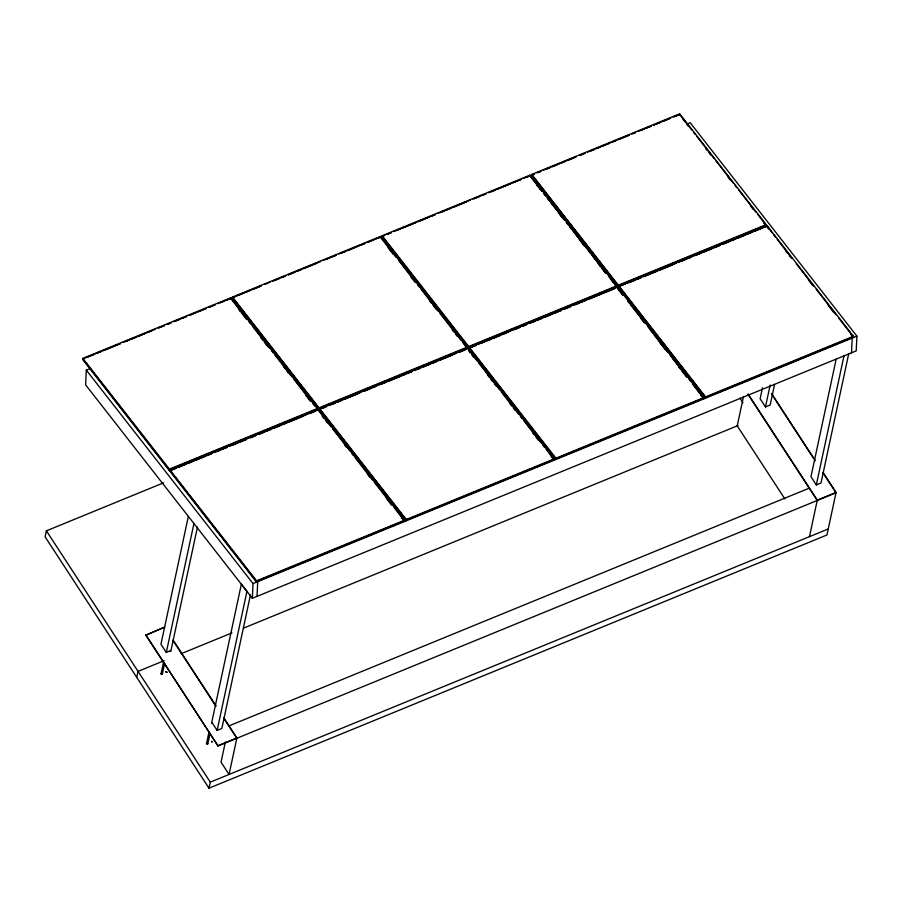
<?xml version="1.0" encoding="UTF-8"?>
<svg xmlns="http://www.w3.org/2000/svg" width="902" height="902" viewBox="0 0 902 902"><rect width="100%" height="100%" fill="white"/><g stroke="black" fill="none" stroke-linecap="round" stroke-linejoin="round"><path stroke-width="1.35" d="M82.837 358.365L82.781 359.661L169.317 470.461L317.211 409.869L317.267 408.561L230.732 297.773L82.837 358.365L169.384 469.153L169.317 470.461M89.839 368.692L86.31 370.136L85.622 384.861L252.346 598.297L856.212 350.878L856.9 336.153L690.188 122.717L686.67 124.16M170.072 470.032L170.004 471.34L256.551 582.128L256.608 580.82L170.072 470.032L317.955 409.44L404.502 520.228L404.434 521.536L402.709 519.315M230.664 299.069L230.732 297.773M232.49 297.051L232.423 298.348L318.97 409.147L466.853 348.555L466.92 347.247L380.373 236.459L232.49 297.051L319.026 407.839L318.97 409.147M252.346 598.297L253.022 583.571L86.31 370.136M257.036 596.369L257.724 581.643M317.955 409.44L330.91 426.635M319.714 408.719L319.658 410.027L406.193 520.815L406.261 519.507L319.714 408.719L467.608 348.127L554.144 458.915L554.087 460.223L552.351 458.002M380.317 237.756L380.373 236.459M382.132 235.738L382.076 237.034L468.612 347.834L468.679 346.526L382.132 235.738L530.026 175.135L616.562 285.934L616.506 287.231L469.908 347.293M467.608 348.127L477.09 360.89M469.367 347.405L469.299 348.713L555.846 459.501L555.903 458.193L469.367 347.405L617.25 286.813L703.797 397.602L703.729 398.909L701.136 395.583M529.959 176.442L530.026 175.135M531.785 174.413L531.729 175.721L618.265 286.509L766.148 225.917L766.215 224.621L679.668 113.821L531.785 174.413L618.321 285.212L618.265 286.509M617.25 286.813L623.282 295.146M619.009 286.092L618.952 287.388L705.488 398.188L705.556 396.88L619.009 286.092L766.903 225.5L853.439 336.288L853.382 337.596L850.778 334.27M679.612 115.129L679.668 113.821M772.067 232.727L766.903 225.5M851.522 352.795L852.21 338.07M163.589 661.865L161.018 673.873L161.514 674.459L162.349 674.121L164.604 663.568M162.349 674.121L161.041 673.738M209.072 731.612L206.502 743.631L207.009 744.206L207.832 743.868L210.098 733.315M207.832 743.868L206.535 743.485M163.533 482.841L46.397 530.838L45.1 536.859L208.993 788.179L826.954 534.987L836.075 492.413L823.019 472.377M136.754 677.391L138.04 671.37L164.119 660.681M145.797 635.2L164.66 627.127L145.797 635.2L218.047 745.977L835.996 492.785M188.36 516.372L160.951 644.242L166.295 652.45L170.997 650.522L197.459 527.084M166.295 652.45L193.941 523.521M217.134 730.406L246.945 591.385L241.364 584.214L211.79 722.198L217.134 730.406L221.836 728.478L250.452 594.959M208.993 788.179L210.29 782.147L46.397 530.838M218.047 745.977L145.876 634.816M225.353 742.053L221.035 762.145L229.063 774.457L236.899 737.904L223.831 717.868M743.541 396.395L737.216 425.868L784.875 498.941M762.483 387.747L760.127 398.752L765.471 406.949L770.173 405.032L774.581 384.455M765.471 406.949L770.184 385.007M836.154 359.21L810.966 476.707L816.321 484.904L821.012 482.987L848.748 353.595M816.321 484.904L844.058 355.523M809.466 536.645L817.302 500.103L748.13 394.039M212.184 723.009L211.53 723.111M211.542 741.241L211.699 742.29L212.466 741.512M84.111 358.41L120.44 343.527M123.033 342.467L155.46 329.174M158.053 328.114L164.536 325.453M167.141 324.393L171.03 322.792M173.624 321.732L186.59 316.422M189.195 315.362L206.051 308.45M208.644 307.379L215.138 304.729M217.732 303.658L230.698 298.348L247.137 319.545M261.005 285.934L232.457 297.626L319.004 408.414L466.886 347.822M264.895 284.344L270.081 282.213M272.675 281.153L285.652 275.832M288.245 274.772L320.672 261.479M323.266 260.419L336.243 255.108M338.836 254.037L355.704 247.137M359.594 245.536L364.78 243.416M367.373 242.345L380.351 237.034L395.922 257.126M384.703 235.253L382.11 236.313L468.645 347.247L616.528 286.656L614.803 284.446M387.296 234.182L391.186 232.592M393.779 231.532L435.294 214.518M437.887 213.458L470.325 200.165M472.919 199.105L485.885 193.795M488.489 192.724L520.916 179.442M523.51 178.382L529.993 175.721L542.113 191.235M534.356 173.939L531.752 174.999L618.298 285.787L766.181 225.196M536.949 172.868L540.839 171.279M543.432 170.219L575.859 156.925M579.76 155.336L584.947 153.205M587.54 152.145L629.055 135.131M631.648 134.071L635.538 132.481M638.131 131.41L651.109 126.1M653.702 125.04L670.558 118.128M673.163 117.068L679.646 114.407L691.755 129.922M88.001 356.955L94.484 354.306M97.078 353.234L100.968 351.645M103.561 350.585L120.428 343.673M125.615 341.542L129.505 339.953M132.098 338.893L135.999 337.292M138.592 336.232L145.075 333.571M147.669 332.511L151.559 330.91M159.35 327.73L164.536 325.599M168.426 324.01L171.019 322.939M176.206 320.819L180.107 319.218M182.7 318.158L186.59 316.568M189.183 315.497L195.666 312.847M198.26 311.776L206.051 308.597M209.94 306.996L215.127 304.876M220.314 302.745L224.203 301.155M226.808 300.084L230.698 298.494M235.05 296.713L232.457 297.773L318.992 408.561L466.886 347.969L462.568 342.286M237.643 295.642L244.126 292.992M246.72 291.921L250.621 290.331M253.214 289.271L260.994 286.081M273.971 280.759L279.158 278.639M281.751 277.579L285.641 275.978M288.234 274.918L294.728 272.257M297.322 271.198L301.212 269.597M303.805 268.537L316.771 263.226M325.859 259.505L329.749 257.904M332.342 256.844L336.232 255.255M341.43 253.124L345.319 251.534M347.913 250.463L364.78 243.551M368.67 241.961L373.856 239.842M376.45 238.771L380.34 237.181M382.098 236.459L384.692 235.399M387.296 234.328L391.186 232.739M396.373 230.608L400.262 229.018M402.856 227.958L415.833 222.636M418.427 221.576L428.8 217.326M431.393 216.255L435.294 214.665M440.48 212.534L444.37 210.944M446.964 209.884L450.853 208.283M453.447 207.223L466.424 201.913M474.204 198.722L479.402 196.591M481.995 195.531L485.885 193.941M491.071 191.81L494.961 190.221M497.554 189.149L510.532 183.839M513.125 182.779L520.905 179.588M526.103 177.457L529.993 175.867M534.345 174.075L531.752 175.146L618.287 285.934L766.181 225.342L757.533 214.124M538.235 172.485L540.828 171.425M546.026 169.294L549.916 167.704M552.509 166.644L558.992 163.984M561.585 162.924L565.475 161.323M568.068 160.263L575.859 157.072M579.749 155.482L584.936 153.351M590.122 151.22L594.023 149.631M596.617 148.571L600.506 146.97M603.1 145.91L609.583 143.249M612.176 142.189L616.077 140.599M618.671 139.528L629.044 135.277M632.933 133.688L635.527 132.617M640.724 130.497L644.614 128.896M647.208 127.836L651.097 126.246M653.691 125.175L660.174 122.525M662.778 121.466L670.558 118.275M674.448 116.674L679.634 114.554M536.87 185.541L539.475 184.47M240.18 311.742L242.525 310.784M389.698 250.485L392.302 249.414M539.475 189.116L542.226 187.988M169.384 469.153L317.267 408.561M319.026 407.839L466.92 347.247M468.679 346.526L616.562 285.934M618.321 285.212L766.215 224.621M169.35 469.728L317.245 409.136M468.645 347.101L616.54 286.509L608.749 276.542M317.233 409.282L169.35 469.874L82.815 358.94M176.533 467.958L170.038 470.607L256.574 581.553L404.468 520.95L394.084 507.51M179.126 466.886L205.07 456.265M207.663 455.194L211.553 453.605M214.146 452.545L227.124 447.223M229.717 446.163L246.584 439.251M250.474 437.662L255.661 435.531M258.254 434.471L306.252 414.807M308.845 413.736L316.636 410.545M326.174 406.644L319.691 409.294L406.227 520.093L554.121 459.501M328.768 405.573L361.206 392.291M363.799 391.231L376.765 385.909M379.359 384.85L405.314 374.217M407.907 373.157L411.797 371.556M414.39 370.497L420.873 367.836M423.466 366.776L455.905 353.494M458.498 352.423L466.278 349.232M475.828 345.331L469.333 347.98L555.869 458.915L703.763 398.323L692.51 383.925M478.421 344.26L510.848 330.978M513.441 329.906L519.935 327.257M522.529 326.186L526.418 324.596M529.012 323.536L561.439 310.243M564.032 309.183L570.526 306.522M573.12 305.462L615.931 287.918M620.283 286.137L625.469 284.006M628.063 282.946L641.04 277.636M643.633 276.576L676.06 263.283M678.654 262.223L691.631 256.901M694.224 255.841L711.092 248.929M714.982 247.34L720.168 245.209M722.761 244.149L766.869 226.075M170.038 470.754L176.521 468.104M179.115 467.033L185.598 464.383M188.191 463.312L192.092 461.723M194.685 460.663L211.542 453.751M216.739 451.62L220.629 450.03M223.222 448.959L227.112 447.369M232.299 445.238L236.2 443.649M238.793 442.589L246.573 439.398M250.463 437.797L255.649 435.677M259.55 434.087L264.737 431.957M267.33 430.897L271.22 429.296M273.813 428.236L280.296 425.575M282.901 424.515L286.791 422.925M289.384 421.854L302.35 416.544M311.438 412.823L315.328 411.222M322.273 408.38L326.163 406.779M331.361 404.66L335.251 403.059M337.844 401.999L341.734 400.409M344.327 399.338L357.305 394.027M365.084 390.837L370.271 388.717M372.876 387.646L376.765 386.056M381.952 383.925L385.842 382.335M388.435 381.275L401.413 375.954M404.006 374.894L411.786 371.703M416.972 369.583L420.873 367.982M423.466 366.922L429.95 364.261M432.543 363.202L436.433 361.601M439.026 360.541L452.003 355.23M459.783 352.039L464.97 349.908M470.63 347.597L475.816 345.466M481.003 343.346L484.893 341.745M487.497 340.685L491.387 339.096M493.98 338.024L500.463 335.375M503.057 334.304L506.947 332.714M514.738 329.523L519.924 327.403M522.517 326.332L526.407 324.743M531.594 322.612L535.495 321.022M538.088 319.962L541.978 318.361M544.571 317.301L551.054 314.64M553.648 313.58L561.439 310.389M565.328 308.8L570.515 306.669M575.702 304.549L579.591 302.948M582.196 301.888L586.086 300.287M588.679 299.227L601.645 293.917M604.25 292.846L614.623 288.595M629.359 282.563L634.546 280.432M637.139 279.372L641.029 277.782M643.622 276.711L650.116 274.061M652.71 272.99L656.6 271.401M659.193 270.341L672.17 265.019M681.247 261.298L685.137 259.708M687.73 258.649L691.62 257.047M696.818 254.928L700.707 253.327M703.301 252.267L720.168 245.355M724.058 243.765L729.244 241.635M731.838 240.575L735.728 238.974M738.321 237.914L744.815 235.253M747.408 234.193L751.298 232.603M753.892 231.532L766.869 226.222M401.39 518.143L403.746 517.173M551.043 456.829L553.388 455.86M700.831 395.448L703.447 394.377M256.608 580.82L404.502 520.228M406.261 519.507L554.144 458.915M555.903 458.193L703.797 397.602M705.556 396.88L853.439 336.288M256.585 581.407L404.468 520.815M555.88 458.78L703.763 398.177L692.51 383.778M853.416 336.863L705.522 397.466L618.986 286.667M253.022 583.571L856.9 336.153M181.065 653.736L231.904 632.911M243.461 628.175L738.039 425.541M228.792 725.975L809.195 488.174M218.126 745.604L236.899 737.904M817.302 500.103L836.075 492.413M210.29 782.147L828.25 528.955M170.906 651.469L170.264 651.007M693.491 132.132L695.216 134.488M696.953 136.563L714.26 158.718M715.996 160.939L733.303 183.095M735.029 185.316L736.754 187.672M738.49 189.747L755.797 212.049M773.792 234.937L775.517 237.305M777.253 239.368L791.967 258.355M796.297 263.745L813.593 286.047M816.197 289.226L836.098 314.854M838.702 318.034L853.405 337.01L705.522 397.602L618.975 286.813M683.073 119.56L684.798 121.781M686.535 123.991L688.26 126.212M705.578 148.368L707.303 150.589M709.04 152.799L710.765 155.02M728.072 177.175L730.665 180.501M750.577 205.983L753.17 209.298M763.554 222.602L766.148 225.917M766.835 226.797L768.572 229.018M785.879 251.173L787.604 253.394M789.34 255.604L791.065 257.825M808.372 279.981L812.702 285.517M828.284 305.462L833.471 312.115M543.838 193.445L545.575 195.666M547.3 197.876L564.618 220.032M566.343 222.253L606.155 273.216M627.612 300.682L644.919 322.848M647.512 326.163L668.281 352.761M670.017 354.971L687.324 377.126M689.049 379.347L690.785 381.569M530.861 176.972L542.102 191.371M543.838 193.592L545.563 195.802M547.3 198.023L549.025 200.244M550.761 202.454L564.607 220.178M566.332 222.399L568.068 224.609M569.793 226.83L571.53 229.04M573.255 231.262L584.507 245.66M588.837 251.207L590.573 253.417M592.298 255.638L606.144 273.362M611.342 280.003L613.067 282.225M617.216 287.535L623.271 295.292M627.6 300.828L629.337 303.049M631.062 305.259L644.907 322.984M650.105 329.636L651.83 331.857M653.567 334.067L667.412 351.791M672.599 358.444L687.313 377.273M536.882 185.305L538.618 187.526M559.387 214.112L561.98 217.438M579.287 239.594L584.485 246.246M598.33 263.97L600.056 266.18M601.792 268.401L605.253 272.832M618.05 289.226L622.38 294.762M640.555 318.034L644.017 322.465M659.599 342.399L664.785 349.051M678.631 366.776L680.367 368.997M682.092 371.207L686.422 376.743M398.526 260.295L415.822 282.608M417.558 284.671L419.295 286.892M421.02 289.102L438.327 311.269M440.063 313.479L460.832 340.065M478.827 363.111L499.595 389.698M501.332 391.919L518.639 414.074M520.364 416.284L522.1 418.505M523.825 420.715L541.132 442.882M542.869 445.092L544.594 447.46M546.33 449.523L554.11 459.637L406.227 520.228L319.68 409.44M388.108 247.734L393.295 254.375M410.602 276.531L414.931 282.078M429.645 300.907L431.37 303.128M433.107 305.338L436.568 309.769M452.139 329.715L453.875 331.936M455.6 334.146L457.337 336.367M468.409 350.54L470.134 352.75M471.87 354.971L473.595 357.181M487.452 374.916L489.177 377.126M490.913 379.347L492.639 381.557M494.375 383.778L496.1 385.988M509.946 403.713L511.682 405.934M513.407 408.144L515.143 410.365M532.451 432.52L534.176 434.741M535.912 436.951L538.505 440.277M248.873 321.619L250.609 323.829M252.334 326.05L269.642 348.206M271.378 350.416L273.103 352.783M274.839 354.847L292.147 377.013M293.872 379.223L311.179 401.525M312.915 403.6L314.64 405.956M332.635 428.856L349.953 451.011M351.679 453.232L353.404 455.589M355.14 457.664L372.447 479.965M374.183 482.029L392.359 505.3M238.455 309.048L240.191 311.258M241.916 313.479L246.246 319.015M260.96 337.844L262.685 340.065M264.421 342.286L267.883 346.718M283.454 366.652L285.19 368.873M286.915 371.083L288.651 373.304M305.958 395.459L310.288 400.995M322.217 416.284L323.953 418.494M325.678 420.715L327.415 422.925M344.722 445.092L346.458 447.302M367.227 473.9L369.82 477.214M386.259 498.265L391.457 504.917M771.514 393.419L815.329 460.595M771.436 393.791L813.705 458.611M822.928 472.749L835.229 491.613M748.051 394.411L817.223 500.475M739.899 398.053L742.955 402.743M173.105 640.093L216.153 706.086M173.026 640.465L215.296 705.285M224.519 719.424L236.82 738.287M165.742 671.81L167.039 672.193L165.742 671.81"/></g></svg>
